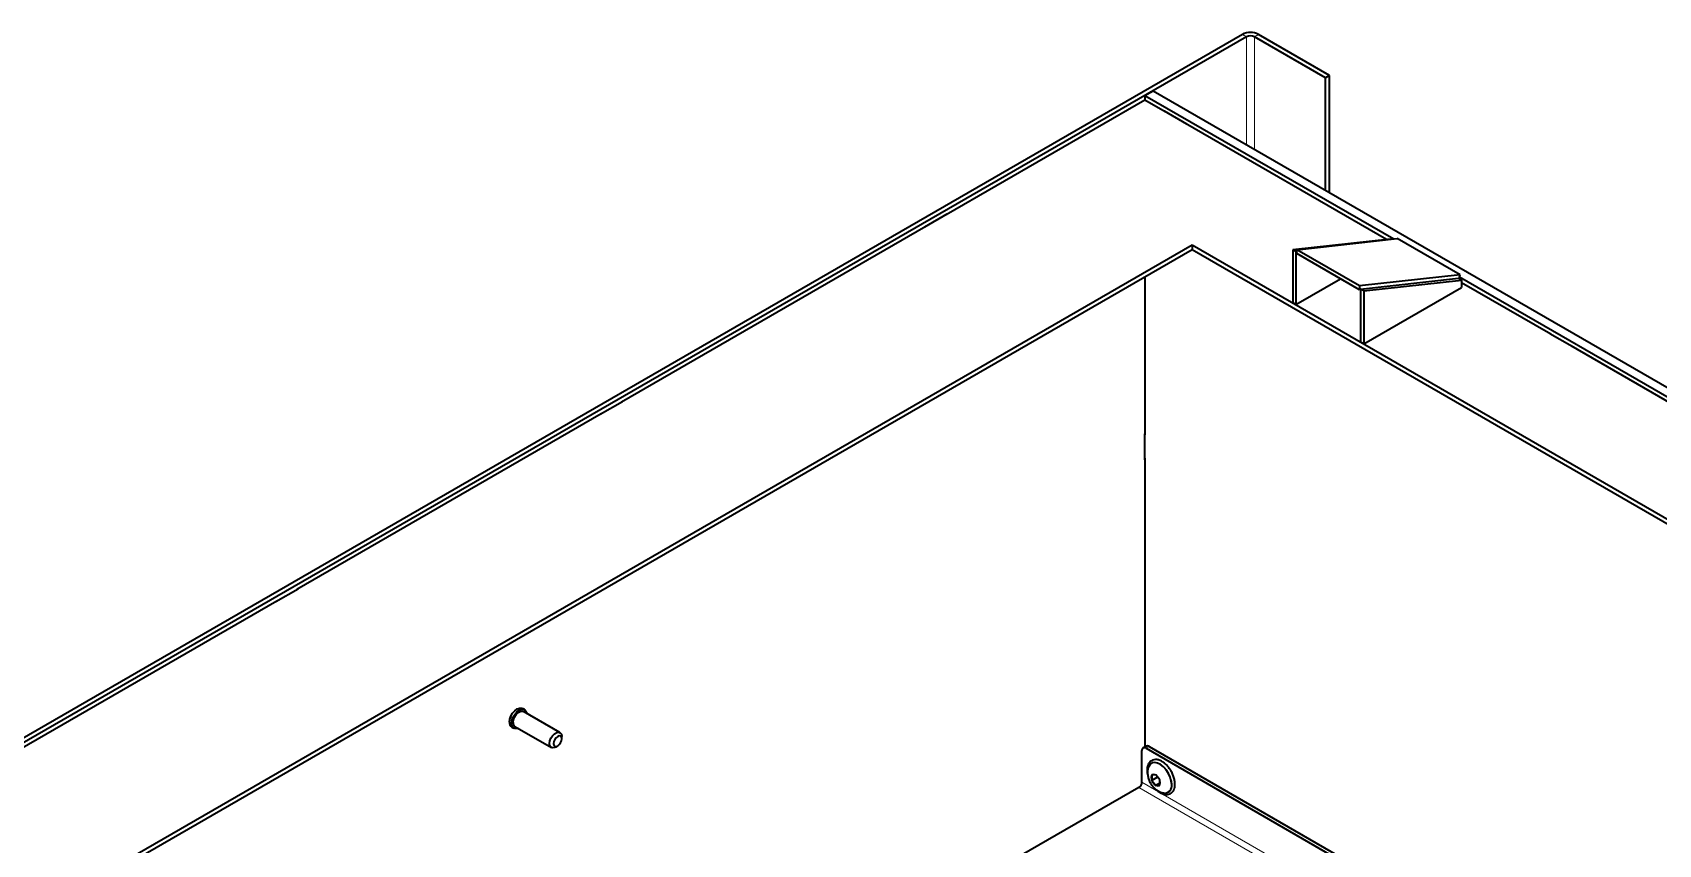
# Paper-space layout 'Blatt1' of a CAD drawing. Header units: millimetres. Extents: x 0 to 1189, y 0 to 841.
# Drawn here: x 789.1 to 902.4, y 696.2 to 752.8 of the extents above; entities that cross this region are included whole.
import ezdxf

# ---------------------------------------------------------------- set-up
doc = ezdxf.new("R2010")
doc.units = ezdxf.units.MM

psp = doc.layouts.new('Blatt1')

# ---------------------------------------------------------------- linework, layer by layer
at = {"color": 7, "linetype": 'Continuous', "lineweight": 35}
for p, q in [((873.441, 752.659), (754.506, 683.999)), ((879.522, 749.801), (874.572, 752.659)), ((873.724, 752.495), (754.789, 683.835)), ((879.239, 749.638), (874.29, 752.495)), ((879.522, 749.801), (879.239, 749.638)), ((879.239, 741.8), (879.239, 749.638)), ((879.522, 741.637), (879.522, 749.801)), ((866.653, 748.087), (852.794, 740.086)), ((866.653, 748.413), (867.219, 748.74)), ((866.653, 748.413), (866.653, 748.087)), ((866.653, 748.413), (883.992, 738.404)), ((868.067, 747.27), (866.653, 748.087)), ((867.219, 748.74), (953.486, 698.939)), ((867.996, 747.311), (867.996, 747.327)), ((867.996, 747.327), (869.552, 746.429)), ((868.081, 747.278), (868.067, 747.27)), ((869.481, 746.454), (869.495, 746.462)), ((883.49, 738.367), (869.481, 746.454)), ((869.552, 746.429), (869.552, 746.413)), ((851.379, 739.269), (830.166, 727.023)), ((851.309, 739.245), (852.864, 740.143)), ((851.309, 739.229), (851.309, 739.245)), ((851.365, 739.278), (851.379, 739.269)), ((852.794, 740.086), (852.779, 740.094)), ((852.864, 740.143), (852.864, 740.127)), ((764.889, 677.351), (869.937, 737.994)), ((869.937, 737.994), (959.115, 686.513)), ((869.937, 737.994), (869.937, 737.668)), ((883.765, 738.397), (876.949, 737.642)), ((877.232, 737.655), (884.242, 738.431)), ((883.792, 738.382), (883.765, 738.397)), ((888.626, 735.901), (884.242, 738.431)), ((764.889, 677.025), (869.937, 737.668)), ((869.937, 737.668), (959.115, 686.187)), ((877.161, 737.52), (876.949, 737.642)), ((876.949, 737.642), (876.949, 733.947)), ((877.232, 737.528), (877.161, 737.52)), ((877.161, 737.52), (877.161, 733.824)), ((881.616, 735.124), (877.232, 737.655)), ((877.232, 737.391), (877.232, 737.655)), ((881.616, 734.86), (877.232, 737.391)), ((866.653, 735.772), (866.653, 724.734)), ((877.161, 733.824), (880.286, 735.628)), ((888.626, 735.901), (881.616, 735.124)), ((881.686, 734.907), (888.502, 735.662)), ((888.502, 735.662), (888.715, 735.54)), ((888.549, 735.635), (888.626, 735.901)), ((888.583, 735.753), (926.065, 714.116)), ((881.616, 735.124), (881.616, 734.86)), ((881.616, 734.86), (881.686, 734.868)), ((881.686, 734.907), (881.686, 731.212)), ((881.899, 734.785), (881.686, 734.907)), ((881.899, 734.785), (888.715, 735.54)), ((881.899, 731.089), (888.715, 735.024)), ((881.899, 734.785), (881.899, 731.089)), ((888.715, 735.54), (888.715, 735.024)), ((894.937, 731.758), (888.715, 735.351)), ((877.161, 733.824), (876.949, 733.947)), ((881.899, 731.089), (881.686, 731.212)), ((894.866, 731.799), (894.866, 731.816)), ((894.866, 731.816), (896.422, 730.918)), ((894.951, 731.767), (894.937, 731.758)), ((896.351, 730.942), (896.365, 730.95)), ((921.807, 716.247), (896.351, 730.942)), ((896.422, 730.918), (896.422, 730.901)), ((828.681, 726.182), (830.237, 727.08)), ((830.166, 727.023), (830.152, 727.031)), ((830.237, 727.08), (830.237, 727.064)), ((828.752, 726.207), (807.539, 713.961)), ((828.681, 726.166), (828.681, 726.182)), ((828.738, 726.215), (828.752, 726.207)), ((866.639, 724.807), (866.653, 724.815)), ((866.639, 723.011), (866.639, 724.807)), ((866.653, 724.734), (866.639, 724.742)), ((866.639, 723.109), (866.653, 723.1)), ((866.653, 723.019), (866.639, 723.011)), ((866.653, 723.1), (866.653, 702.986)), ((806.125, 713.144), (784.911, 700.898)), ((806.054, 713.12), (807.609, 714.018)), ((806.054, 713.104), (806.054, 713.12)), ((806.11, 713.153), (806.125, 713.144)), ((807.539, 713.961), (807.525, 713.969)), ((807.609, 714.018), (807.609, 714.002)), ((823.399, 705.586), (823.258, 705.668)), ((825.87, 703.987), (823.324, 705.456)), ((822.508, 704.369), (822.649, 704.287)), ((822.724, 704.417), (825.27, 702.947)), ((825.57, 702.977), (825.711, 703.059)), ((825.994, 703.549), (825.994, 703.712)), ((866.736, 703.033), (866.524, 702.911)), ((866.724, 702.891), (901.291, 682.936)), ((866.936, 703.014), (901.503, 683.058)), ((866.441, 700.523), (866.441, 702.728)), ((867.402, 701.047), (867.12, 701.022)), ((867.12, 701.022), (867.12, 700.645)), ((867.534, 700.884), (867.12, 700.645)), ((867.12, 700.645), (867.402, 700.293)), ((867.685, 700.696), (867.402, 701.047)), ((867.685, 700.318), (867.685, 700.696)), ((866.229, 700.156), (856.683, 694.645)), ((867.685, 700.456), (867.402, 700.293)), ((867.402, 700.293), (867.685, 700.318))]:
    psp.add_line(p, q, dxfattribs=at)
at = {"color": 8, "linetype": 'Continuous', "lineweight": 18}
for p, q in [((873.724, 752.495), (873.441, 752.659)), ((874.29, 752.495), (874.572, 752.659)), ((873.724, 752.495), (873.724, 744.984)), ((874.29, 744.658), (874.29, 752.495)), ((866.936, 703.014), (866.724, 702.891)), ((901.574, 680.241), (866.441, 700.523)), ((866.229, 700.156), (901.362, 679.874))]:
    psp.add_line(p, q, dxfattribs=at)
at = {"color": 7, "linetype": 'Continuous', "lineweight": 35, "flags": 128}
for points in [[(822.353, 704.712), (822.379, 704.916), (822.454, 705.13), (822.571, 705.334), (822.719, 705.506), (822.883, 705.631), (823.047, 705.695), (823.195, 705.694), (823.258, 705.668)], [(822.494, 704.63), (822.52, 704.835), (822.595, 705.049), (822.713, 705.252), (822.86, 705.424), (823.024, 705.549), (823.188, 705.614), (823.336, 705.612), (823.453, 705.544), (823.529, 705.417), (823.549, 705.326)], [(822.6, 704.692), (822.626, 704.874), (822.699, 705.064), (822.812, 705.238), (822.951, 705.377), (823.098, 705.462), (823.237, 705.483), (823.324, 705.456)], [(822.949, 704.287), (822.86, 704.26), (822.713, 704.261), (822.595, 704.329), (822.52, 704.456), (822.494, 704.63)], [(825.57, 702.977), (825.496, 702.942), (825.358, 702.92), (825.245, 702.965), (825.171, 703.069), (825.146, 703.222), (825.171, 703.404), (825.245, 703.594), (825.358, 703.769), (825.496, 703.907), (825.644, 703.992), (825.782, 704.014), (825.895, 703.97), (825.969, 703.865), (825.994, 703.712), (825.994, 703.712)], [(825.994, 703.549), (825.973, 703.661), (825.911, 703.732), (825.82, 703.75), (825.711, 703.712), (825.603, 703.625), (825.511, 703.501), (825.45, 703.36), (825.429, 703.222), (825.45, 703.11), (825.511, 703.039), (825.603, 703.021), (825.711, 703.059), (825.82, 703.146), (825.911, 703.27), (825.973, 703.411), (825.994, 703.549)], [(868.515, 700.355), (868.488, 700.608), (868.412, 700.875), (868.29, 701.14), (868.13, 701.386), (867.942, 701.596), (867.737, 701.759), (867.53, 701.864), (867.332, 701.904), (867.157, 701.877), (867.014, 701.784), (866.914, 701.631), (866.909, 701.62)]]:
    psp.add_lwpolyline(points, dxfattribs=at)
at = {"color": 8, "linetype": 'Continuous', "lineweight": 18, "flags": 128}
for points in [[(868.539, 700.341), (868.514, 700.591), (868.441, 700.855), (868.324, 701.118), (868.17, 701.365), (867.988, 701.58), (867.788, 701.753), (867.582, 701.871), (867.383, 701.93), (867.2, 701.925), (867.046, 701.856), (866.93, 701.728), (866.857, 701.548), (866.84, 701.456)], [(867.742, 700.474), (867.716, 700.639), (867.642, 700.809), (867.532, 700.957), (867.402, 701.062), (867.273, 701.107), (867.162, 701.086), (867.089, 701.001), (867.063, 700.866), (867.089, 700.701), (867.162, 700.532), (867.273, 700.383), (867.402, 700.278), (867.532, 700.233), (867.642, 700.255), (867.716, 700.339), (867.742, 700.474)], [(867.703, 699.838), (867.788, 699.796), (867.988, 699.737), (868.17, 699.743), (868.324, 699.811), (868.441, 699.939), (868.514, 700.119), (868.539, 700.341)]]:
    psp.add_lwpolyline(points, dxfattribs=at)
at = {"color": 7, "linetype": 'Continuous', "lineweight": 35}
for centre, radius, start, end in [((874.007, 751.567), 1.23, 62.60967, 117.39033), ((874.007, 751.949), 0.615, 62.60967, 117.39033), ((822.714, 704.669), 0.364, 173.19552, 235.4923), ((822.883, 704.654), 0.286, 172.48139, 236.20643), ((866.613, 702.756), 0.175, 50.79671, 189.21404), ((866.819, 702.85), 0.201, 54.38242, 114.30712), ((865.98, 700.544), 0.461, 302.60548, 357.39452), ((868.02, 700.269), 0.502, 264.43449, 9.81665)]:
    psp.add_arc(centre, radius, start, end, dxfattribs=at)
for points, knots in [([(868.744, 700.39), (868.742, 700.434), (868.738, 700.56), (868.696, 700.783), (868.604, 701.051), (868.473, 701.311), (868.31, 701.551), (868.121, 701.76), (867.915, 701.928), (867.699, 702.047), (867.482, 702.108), (867.276, 702.106), (867.095, 702.038), (866.953, 701.915), (866.856, 701.748), (866.8, 701.545), (866.793, 701.309), (866.81, 701.126), (866.842, 701.026), (866.845, 701.014)], [0, 0, 0, 0, 0.0343949, 0.0991831, 0.1638498, 0.2283817, 0.2929115, 0.3575813, 0.4225564, 0.4880071, 0.5539037, 0.6190765, 0.6816983, 0.7418259, 0.801543, 0.8630153, 0.926694, 0.99141, 1, 1, 1, 1]), ([(866.911, 701.616), (866.889, 701.554), (866.841, 701.42), (866.822, 701.196), (866.843, 700.95), (866.915, 700.694), (867.037, 700.439), (867.208, 700.201), (867.414, 700.003), (867.643, 699.865), (867.827, 699.79), (867.937, 699.779), (867.965, 699.777)], [0, 0, 0, 0, 0.0829768, 0.1801966, 0.2830801, 0.3930896, 0.5080517, 0.6266621, 0.7513277, 0.8607412, 0.9641231, 1, 1, 1, 1]), ([(867.453, 699.99), (867.492, 699.954), (867.598, 699.855), (867.786, 699.745), (868.002, 699.666), (868.213, 699.652), (868.402, 699.704), (868.555, 699.814), (868.663, 699.97), (868.731, 700.162), (868.739, 700.313), (868.744, 700.39)], [0, 0, 0, 0, 0.0710792, 0.1916388, 0.3131198, 0.4340767, 0.5511102, 0.6629372, 0.7730158, 0.8853706, 1, 1, 1, 1])]:
    psp.add_open_spline(points, degree=3, knots=knots, dxfattribs=at)

doc.saveas('drawing.dxf')
